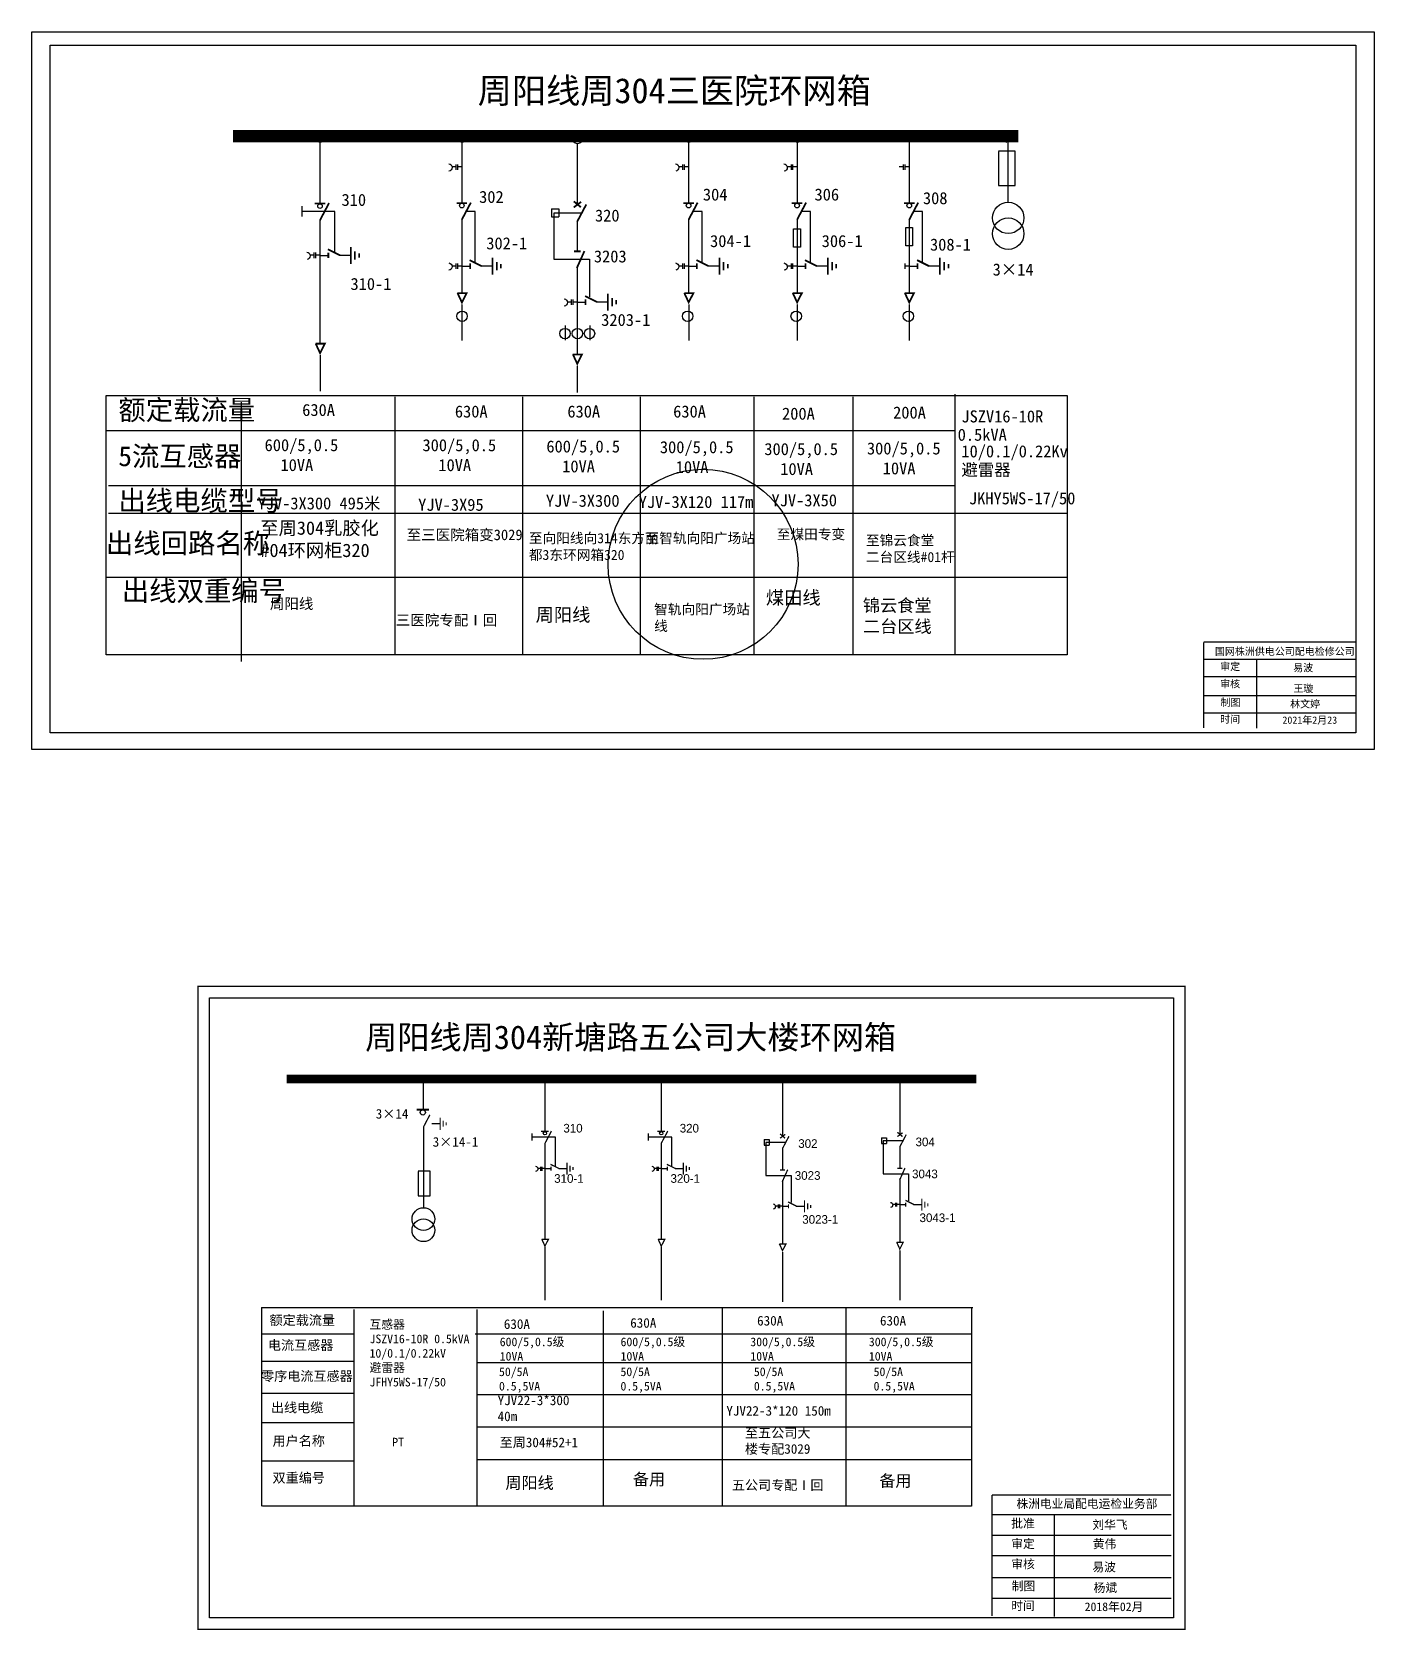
# Model space of a CAD drawing. Extents: x -172 to 477, y -577 to -246.
# Drawn here: x 306.8 to 477.5, y -455.2 to -252.1 of the extents above; entities that cross this region are included whole.
import ezdxf

# ---------------------------------------------------------------- set-up
doc = ezdxf.new("R2010")
doc.units = 0
doc.header["$LTSCALE"] = 0.774411
doc.linetypes.add('ACAD_ISO02W100', pattern=[15, 12, -3])
doc.linetypes.add('CENTER', pattern=[50.8, 31.75, -6.35, 6.35, -6.35])
doc.layers.get('0').update_dxf_attribs({"linetype": 'CONTINUOUS'})
doc.layers.add('2', color=7, linetype='CONTINUOUS')
doc.styles.add('HZ', font='')
doc.styles.add('hztxt_txtstyle_0.00_0_0', font='simkai.ttf')
doc.styles.add('hztxt_txtstyle_1.80_0_0', font='', dxfattribs={"height": 1.8, "bigfont": 'hztxt.shx'})
doc.styles.add('hztxt_txtstyle_2.70_0_0', font='simkai.ttf', dxfattribs={"height": 2.7})
doc.styles.get("Standard").update_dxf_attribs({"font": '', "height": 2.5})
doc.styles.add('字体', font='simkai_0.ttf', dxfattribs={"height": 2.5})
doc.styles.add('楷体_GB2312_txtstyle_1.50_0_0', font='simkai_0.ttf', dxfattribs={"height": 1.5})
doc.styles.add('楷体_GB2312_txtstyle_2.00_0_0', font='', dxfattribs={"height": 2})
doc.styles.add('楷体_GB2312_txtstyle_3.00_0_0', font='', dxfattribs={"height": 3})
doc.styles.add('楷体_GB2312_txtstyle_3.75_0_0', font='simkai_0.ttf', dxfattribs={"height": 3.75})
doc.styles.get('HZ').set_extended_font_data('@SimSun')
doc.styles.get('hztxt_txtstyle_1.80_0_0').set_extended_font_data('hztxt')
doc.styles.get('Standard').set_extended_font_data('SimSun')
doc.styles.get('楷体_GB2312_txtstyle_2.00_0_0').set_extended_font_data('SimSun')
doc.styles.get('楷体_GB2312_txtstyle_3.00_0_0').set_extended_font_data('SimSun')

# ---------------------------------------------------------------- blocks, each defined once
blk = doc.blocks.new('JD')
for points in [[(-2, 0.2), (-2, -0.2), (2, 0.2), (2, -0.2)], [(1, -1.2), (1, -0.8), (-1, -1.2), (-1, -0.8)], [(-0.5, -1.8), (-0.5, -2.2), (0.5, -1.8), (0.5, -2.2)]]:
    blk.add_trace(points)

msp = doc.modelspace()

# ---------------------------------------------------------------- linework, layer by layer
for p, q in [((343.46, -266.17), (343.46, -273.92)), ((361.49, -266.17), (361.49, -273.86)), ((376.16, -266.34), (376.16, -274.09)), ((390.32, -266.17), (390.32, -273.86)), ((404.11, -266.17), (404.11, -273.86)), ((418.37, -266.17), (418.37, -273.86)), ((430.91, -266.17), (430.91, -273.86)), ((343.46, -276.01), (343.46, -291.7)), ((361.49, -275.94), (361.49, -285.26)), ((372.9, -274.63), (372.9, -275.65)), ((372.9, -274.63), (373.81, -274.63)), ((372.9, -275.65), (373.81, -275.65)), ((373.81, -274.63), (373.81, -275.65)), ((390.32, -275.94), (390.32, -285.26)), ((404.11, -275.94), (404.11, -285.26)), ((418.37, -275.94), (418.37, -285.26)), ((376.16, -276.18), (376.16, -279.97)), ((343.46, -280.53), (344.52, -280.53)), ((345.9, -280.5), (347.35, -280.5)), ((361.49, -281.9), (362.55, -281.9)), ((363.94, -281.87), (365.38, -281.87)), ((376.16, -281.87), (376.16, -293.07)), ((390.32, -281.9), (391.38, -281.9)), ((392.77, -281.87), (394.21, -281.87)), ((404.11, -281.9), (405.17, -281.9)), ((406.55, -281.87), (407.99, -281.87)), ((418.37, -281.9), (419.42, -281.9)), ((420.81, -281.87), (422.25, -281.87)), ((376.16, -286.47), (377.22, -286.47)), ((378.6, -286.44), (380.04, -286.44)), ((374.64, -289.46), (374.64, -291.32)), ((377.75, -289.46), (377.75, -291.32)), ((316.29, -331.31), (316.3, -298.34)), ((352.96, -298.49), (352.96, -331.31)), ((369.2, -298.49), (369.2, -331.31)), ((384.17, -298.49), (384.17, -331.31)), ((398.63, -298.49), (398.63, -331.31)), ((411.2, -298.49), (411.2, -331.31)), ((424.17, -298.16), (424.18, -331.31)), ((438.45, -298.34), (438.45, -331.31)), ((333.49, -332.15), (333.49, -299.19)), ((316.26, -302.78), (424.17, -302.78)), ((316.57, -309.76), (424.17, -309.76)), ((438.45, -321.48), (316.26, -321.48)), ((438.45, -331.31), (316.26, -331.31))]:
    msp.add_line(p, q)
at = {"linetype": 'ACAD_ISO02W100'}
for p, q in [((373.19, -275.16), (373.19, -281)), ((376.62, -275.16), (373.19, -275.16)), ((373.19, -281), (377.71, -281)), ((377.71, -281), (377.71, -285.81))]:
    msp.add_line(p, q, dxfattribs=at)
at = {"linetype": 'CENTER'}
for p, q in [((361.5, -286.76), (361.5, -291.37)), ((390.33, -286.76), (390.33, -291.37)), ((404.12, -286.76), (404.12, -291.37)), ((418.37, -286.76), (418.37, -291.37)), ((343.47, -293.2), (343.47, -297.81)), ((376.17, -294.57), (376.17, -297.98))]:
    msp.add_line(p, q, dxfattribs=at)
at = {"color": 0, "linetype": 'Continuous'}
for p, q in [((455.81, -329.63), (475.15, -329.63)), ((455.81, -331.84), (475.15, -331.84)), ((462.52, -331.82), (462.52, -340.62)), ((455.81, -334.04), (475.15, -334.04)), ((455.81, -336.44), (475.15, -336.44)), ((455.81, -338.65), (475.15, -338.65)), ((336.01, -414.22), (426.45, -414.22)), ((336.05, -439.45), (336.05, -414.22)), ((347.75, -414.49), (347.75, -439.45)), ((363.38, -414.49), (363.38, -439.45)), ((379.48, -414.66), (379.48, -439.43)), ((394.6, -414.26), (394.6, -439.45)), ((410.33, -414.26), (410.33, -439.45)), ((426.27, -414.28), (426.27, -439.47)), ((363.18, -417.59), (426.27, -417.59)), ((363.38, -421.21), (426.27, -421.21)), ((363.38, -425.26), (426.27, -425.26)), ((363.38, -429.37), (426.27, -429.37)), ((363.38, -433.54), (426.27, -433.54)), ((426.27, -439.45), (336.14, -439.45)), ((428.9, -440.54), (451.65, -440.54)), ((436.79, -440.54), (436.79, -453.47)), ((428.9, -443.14), (451.65, -443.14)), ((428.9, -445.73), (451.65, -445.73)), ((428.9, -448.55), (451.65, -448.55)), ((428.9, -451.15), (451.65, -451.15))]:
    msp.add_line(p, q, dxfattribs=at)
at = {"color": 0}
for p, q in [((356.59, -385.4), (356.59, -389.02)), ((372.06, -385.11), (372.06, -391.83)), ((386.84, -385.11), (386.84, -391.83)), ((402.26, -385.42), (402.26, -392.48)), ((417.17, -385.21), (417.17, -392.27)), ((356.61, -391.26), (356.61, -401.51)), ((357.69, -390.85), (358.72, -390.85)), ((372.06, -393.33), (372.06, -405.54)), ((386.84, -393.33), (386.84, -405.54)), ((399.91, -392.86), (400.57, -392.86)), ((399.91, -392.86), (399.91, -393.59)), ((399.91, -393.59), (400.57, -393.59)), ((400.57, -392.86), (400.57, -393.59)), ((414.83, -392.65), (415.48, -392.65)), ((414.83, -392.65), (414.83, -393.38)), ((414.83, -393.38), (415.48, -393.38)), ((415.48, -392.65), (415.48, -393.38)), ((417.17, -393.77), (417.17, -396.49)), ((402.26, -393.98), (402.26, -396.7)), ((372.06, -396.57), (372.82, -396.57)), ((373.81, -396.55), (374.84, -396.55)), ((386.84, -396.57), (387.6, -396.57)), ((388.6, -396.55), (389.63, -396.55)), ((417.17, -397.85), (417.17, -405.89)), ((402.26, -398.06), (402.26, -406.1)), ((402.26, -401.36), (403.02, -401.36)), ((404.01, -401.34), (405.04, -401.34)), ((417.17, -401.15), (417.93, -401.15)), ((418.92, -401.13), (419.96, -401.13)), ((347.85, -417.61), (336.08, -417.61)), ((347.81, -421.07), (336.03, -421.07)), ((347.81, -425.16), (336.03, -425.16)), ((347.76, -428.89), (335.99, -428.89)), ((347.81, -433.74), (336.03, -433.74))]:
    msp.add_line(p, q, dxfattribs=at)
at = {"color": 0, "linetype": 'ACAD_ISO02W100'}
for p, q in [((402.59, -393.24), (400.12, -393.24)), ((400.12, -393.24), (400.12, -397.43)), ((417.5, -393.03), (415.04, -393.03)), ((415.04, -393.03), (415.04, -397.22)), ((400.12, -397.43), (403.37, -397.43)), ((403.37, -397.43), (403.37, -400.89)), ((415.04, -397.22), (418.29, -397.22)), ((418.29, -397.22), (418.29, -400.68))]:
    msp.add_line(p, q, dxfattribs=at)
at = {"color": 0, "linetype": 'CENTER'}
for p, q in [((372.06, -406.53), (372.06, -413.28)), ((386.85, -406.53), (386.85, -413.28)), ((402.26, -407.18), (402.26, -413.52)), ((417.17, -406.97), (417.17, -413.31))]:
    msp.add_line(p, q, dxfattribs=at)
at = {"linetype": 'Continuous'}
for points in [[(306.84, -252.15), (477.46, -252.15), (477.46, -343.31), (306.84, -343.31)], [(309.17, -253.84), (475.14, -253.84), (475.14, -341.2), (309.17, -341.2)], [(403.67, -277.16), (404.55, -277.16), (404.55, -279.5), (403.67, -279.5)], [(417.92, -277), (418.79, -277), (418.79, -279.33), (417.92, -279.33)]]:
    msp.add_lwpolyline(points, close=True, dxfattribs=at)
for points, const_width in [([(332.42, -265.39), (432.23, -265.39)], 1.53), ([(342.79, -273.95), (344.14, -273.95)], 0.229), ([(343.46, -276.07), (344.61, -273.89)], 0.229), ([(360.82, -273.89), (362.17, -273.89)], 0.229), ([(361.49, -276), (362.64, -273.83)], 0.229), ([(375.72, -274.44), (376.66, -273.74)], 0.229), ([(375.73, -273.67), (376.63, -274.42)], 0.229), ([(376.16, -276.24), (377.31, -274.07)], 0.229), ([(389.65, -273.89), (391, -273.89)], 0.229), ([(390.32, -276), (391.47, -273.83)], 0.229), ([(403.43, -273.89), (404.79, -273.89)], 0.229), ([(404.11, -276), (405.26, -273.83)], 0.229), ([(417.69, -273.89), (419.04, -273.89)], 0.229), ([(418.37, -276), (419.51, -273.83)], 0.229), ([(344.46, -279.76), (345.99, -280.53)], 0.229), ([(344.52, -280.17), (344.52, -280.88)], 0.229), ([(375.75, -280.03), (376.6, -280.03)], 0.229), ([(376.11, -282.15), (377.08, -279.99)], 0.229), ([(362.49, -281.14), (364.02, -281.9)], 0.229), ([(362.55, -281.55), (362.55, -282.25)], 0.229), ([(391.32, -281.14), (392.85, -281.9)], 0.229), ([(391.38, -281.55), (391.38, -282.25)], 0.229), ([(405.11, -281.14), (406.64, -281.9)], 0.229), ([(405.17, -281.55), (405.17, -282.25)], 0.229), ([(419.37, -281.14), (420.89, -281.9)], 0.229), ([(419.42, -281.55), (419.42, -282.25)], 0.229), ([(360.93, -285.33), (362.1, -285.33), (361.5, -286.51), (360.94, -285.31)], 0.229), ([(377.16, -285.7), (378.69, -286.47)], 0.229), ([(377.22, -286.12), (377.22, -286.82)], 0.229), ([(389.76, -285.33), (390.93, -285.33), (390.33, -286.51), (389.77, -285.31)], 0.229), ([(403.55, -285.33), (404.72, -285.33), (404.12, -286.51), (403.56, -285.31)], 0.229), ([(417.8, -285.33), (418.97, -285.33), (418.37, -286.51), (417.81, -285.31)], 0.229), ([(342.9, -291.76), (344.07, -291.76), (343.47, -292.95), (342.91, -291.74)], 0.229), ([(375.6, -293.14), (376.76, -293.14), (376.17, -294.32), (375.61, -293.11)], 0.229)]:
    msp.add_lwpolyline(points, dxfattribs=dict(const_width=const_width))
for points in [[(429.73, -267.35), (429.73, -271.64), (431.85, -271.64), (431.85, -267.3), (429.73, -267.3)], [(360.72, -269.29), (360.24, -269.29)], [(360.72, -268.97), (360.72, -269.66)], [(360.94, -268.97), (360.94, -269.66)], [(361.49, -269.29), (360.94, -269.29)], [(389.55, -269.29), (389.07, -269.29)], [(389.55, -268.97), (389.55, -269.66)], [(389.77, -268.97), (389.77, -269.66)], [(390.32, -269.29), (389.77, -269.29)], [(403.34, -269.29), (402.86, -269.29)], [(403.34, -268.97), (403.34, -269.66)], [(403.55, -268.97), (403.55, -269.66)], [(404.11, -269.29), (403.55, -269.29)], [(417.59, -269.29), (417.11, -269.29)], [(417.59, -268.97), (417.59, -269.66)], [(417.81, -268.97), (417.81, -269.66)], [(418.36, -269.29), (417.81, -269.29)], [(341.15, -274.3), (341.15, -275.58)], [(342.69, -280.19), (342.69, -280.89)], [(342.91, -280.19), (342.91, -280.89)], [(342.69, -280.52), (342.21, -280.52)], [(343.46, -280.52), (342.91, -280.52)], [(360.72, -281.89), (360.24, -281.89)], [(360.72, -281.57), (360.72, -282.26)], [(360.94, -281.57), (360.94, -282.26)], [(361.49, -281.89), (360.94, -281.89)], [(389.55, -281.89), (389.07, -281.89)], [(389.55, -281.57), (389.55, -282.26)], [(389.77, -281.57), (389.77, -282.26)], [(390.32, -281.89), (389.77, -281.89)], [(403.34, -281.89), (402.86, -281.89)], [(403.34, -281.57), (403.34, -282.26)], [(403.55, -281.57), (403.55, -282.26)], [(404.11, -281.89), (403.55, -281.89)], [(417.81, -281.57), (417.81, -282.26)], [(418.36, -281.89), (417.81, -281.89)], [(375.39, -286.13), (375.39, -286.83)], [(375.6, -286.13), (375.6, -286.83)], [(375.39, -286.46), (374.91, -286.46)], [(376.16, -286.46), (375.6, -286.46)]]:
    msp.add_lwpolyline(points)
for points in [[(359.83, -268.9, -0.877934), (359.85, -269.83)], [(388.66, -268.9, -0.877934), (388.68, -269.83)], [(402.44, -268.9, -0.877934), (402.46, -269.83)], [(341.8, -280.12, -0.877934), (341.81, -281.05)], [(359.83, -281.5, -0.877934), (359.85, -282.43)], [(388.66, -281.5, -0.877934), (388.68, -282.43)], [(402.44, -281.5, -0.877934), (402.46, -282.43)], [(374.49, -286.06, -0.877934), (374.51, -286.99)]]:
    msp.add_lwpolyline(points, format="xyb")
at = {"linetype": 'ACAD_ISO02W100'}
for points in [[(345.34, -280.17), (345.34, -274.94), (341.15, -274.94)], [(363.2, -281.56), (363.2, -274.94), (362.06, -274.94)], [(392.03, -281.56), (392.03, -274.94), (390.88, -274.94)], [(405.82, -281.56), (405.82, -274.94), (404.67, -274.94)], [(420.07, -281.56), (420.07, -274.94), (418.93, -274.94)]]:
    msp.add_lwpolyline(points, dxfattribs=at)
at = {"color": 0, "linetype": 'Continuous'}
for points, const_width in [([(455.81, -329.69), (455.8, -340.59)], 0.155), ([(455.88, -329.68), (475.22, -329.68)], 0.155), ([(428.9, -438.06), (428.88, -453.43)], 0.182), ([(428.9, -438.06), (451.65, -438.06)], 0.182)]:
    msp.add_lwpolyline(points, dxfattribs=dict(at, const_width=const_width))
at = {"color": 0, "linetype": 'Continuous', "const_width": 0.182}
msp.add_lwpolyline([(327.96, -373.41), (453.44, -373.41), (453.44, -455.11), (327.96, -455.11)], close=True, dxfattribs=at)
at = {"color": 0, "linetype": 'Continuous'}
msp.add_lwpolyline([(329.43, -374.89), (451.96, -374.89), (451.96, -453.64), (329.43, -453.64)], close=True, dxfattribs=at)
at = {"color": 0}
for points, const_width in [([(339.21, -385.19), (426.89, -385.19)], 1.1), ([(355.76, -389.07), (357.3, -389.07)], 0.261), ([(356.61, -391.3), (357.43, -389.74)], 0.165), ([(371.57, -391.85), (372.54, -391.85)], 0.165), ([(372.06, -393.37), (372.88, -391.81)], 0.165), ([(386.36, -391.85), (387.33, -391.85)], 0.165), ([(386.84, -393.37), (387.67, -391.81)], 0.165), ([(416.86, -391.96), (417.51, -392.5)], 0.165), ([(401.94, -392.72), (402.61, -392.22)], 0.165), ([(401.95, -392.17), (402.59, -392.71)], 0.165), ([(402.26, -394.02), (403.08, -392.46)], 0.165), ([(416.86, -392.51), (417.53, -392.01)], 0.165), ([(417.17, -393.81), (417.99, -392.25)], 0.165), ([(372.77, -396.03), (373.87, -396.57)], 0.165), ([(387.56, -396.03), (388.66, -396.57)], 0.165), ([(372.82, -396.32), (372.82, -396.83)], 0.165), ([(387.6, -396.32), (387.6, -396.83)], 0.165), ([(401.96, -396.74), (402.57, -396.74)], 0.165), ([(402.22, -398.26), (402.92, -396.71)], 0.165), ([(416.87, -396.53), (417.48, -396.53)], 0.165), ([(417.14, -398.05), (417.83, -396.5)], 0.165), ([(402.97, -400.81), (404.07, -401.36)], 0.165), ([(403.02, -401.11), (403.02, -401.61)], 0.165), ([(417.89, -400.6), (418.99, -401.15)], 0.165), ([(417.93, -400.9), (417.93, -401.4)], 0.165), ([(371.65, -405.57), (372.49, -405.57), (372.06, -406.42), (371.66, -405.55)], 0.165), ([(386.44, -405.57), (387.28, -405.57), (386.85, -406.42), (386.45, -405.55)], 0.165), ([(401.85, -406.15), (402.69, -406.15), (402.26, -407), (401.86, -406.13)], 0.165), ([(416.76, -405.94), (417.6, -405.94), (417.17, -406.79), (416.77, -405.92)], 0.165)]:
    msp.add_lwpolyline(points, dxfattribs=dict(at, const_width=const_width))
for points in [[(370.39, -392.1), (370.39, -393.02)], [(385.18, -392.1), (385.18, -393.02)], [(355.95, -396.94), (355.95, -400.02), (357.48, -400.02), (357.48, -396.9), (355.95, -396.9)], [(371.5, -396.57), (371.15, -396.57)], [(371.5, -396.34), (371.5, -396.84)], [(371.66, -396.34), (371.66, -396.84)], [(372.05, -396.57), (371.66, -396.57)], [(386.29, -396.57), (385.94, -396.57)], [(386.29, -396.34), (386.29, -396.84)], [(386.44, -396.34), (386.44, -396.84)], [(386.84, -396.57), (386.44, -396.57)], [(401.7, -401.35), (401.36, -401.35)], [(401.7, -401.12), (401.7, -401.62)], [(401.86, -401.12), (401.86, -401.62)], [(402.25, -401.35), (401.86, -401.35)], [(416.62, -401.14), (416.27, -401.14)], [(416.62, -400.91), (416.62, -401.41)], [(416.77, -400.91), (416.77, -401.41)], [(417.17, -401.14), (416.77, -401.14)]]:
    msp.add_lwpolyline(points, dxfattribs=at)
at = {"color": 0, "linetype": 'ACAD_ISO02W100'}
for points in [[(373.41, -396.32), (373.41, -392.56), (370.39, -392.56)], [(388.19, -396.32), (388.19, -392.56), (385.18, -392.56)]]:
    msp.add_lwpolyline(points, dxfattribs=at)
at = {"color": 0}
for points in [[(370.86, -396.28, -0.877934), (370.87, -396.95)], [(385.65, -396.28, -0.877934), (385.66, -396.95)], [(401.06, -401.07, -0.877934), (401.07, -401.74)], [(415.97, -400.86, -0.877934), (415.99, -401.53)]]:
    msp.add_lwpolyline(points, format="xyb", dxfattribs=at)
for centre, radius in [((343.5, -265.41), 0.762), ((361.53, -265.41), 0.762), ((376.2, -265.58), 0.762), ((390.36, -265.41), 0.762), ((404.15, -265.41), 0.762), ((430.81, -265.41), 0.762), ((343.46, -274.28), 0.294), ((361.49, -274.21), 0.294), ((390.32, -274.21), 0.294), ((404.11, -274.21), 0.294), ((418.37, -274.21), 0.294), ((361.52, -288.27), 0.663), ((390.2, -288.27), 0.663), ((404, -288.27), 0.663), ((418.26, -288.27), 0.663), ((374.61, -290.47), 0.663), ((376.18, -290.47), 0.663), ((377.72, -290.47), 0.663)]:
    msp.add_circle(centre, radius)
at = {"color": 1, "linetype": 'Continuous'}
msp.add_circle((392.16, -319.79), 12.07, dxfattribs=at)
at = {"color": 0}
for centre, radius in [((356.53, -389.44), 0.335), ((372.06, -392.09), 0.211), ((386.84, -392.09), 0.211)]:
    msp.add_circle(centre, radius, dxfattribs=at)
at = {"layer": '2', "color": 7}
for p, q in [((316.26, -298.34), (438.45, -298.34)), ((316.57, -313.31), (438.45, -313.31))]:
    msp.add_line(p, q, dxfattribs=at)
at = {"layer": '2', "color": 3}
for centre in [(430.95, -275.77), (430.95, -277.78)]:
    msp.add_circle(centre, 2, dxfattribs=at)
at = {"layer": '2', "color": 0}
for centre in [(356.61, -402.98), (356.61, -404.41)]:
    msp.add_circle(centre, 1.44, dxfattribs=at)

# ---------------------------------------------------------------- block references
at = {"xscale": 0.5354355773809587, "yscale": 0.5354355773809587, "zscale": 0.5354355773809579, "rotation": 90}
for p in [(347.37, -280.54), (365.4, -281.91), (394.23, -281.91), (408.02, -281.91), (422.27, -281.91), (380.06, -286.48)]:
    msp.add_blockref('JD', p, dxfattribs=at)
at = {"color": 0, "xscale": 0.3844120780053686, "yscale": 0.3844120780053686, "zscale": 0.3844120780053686, "rotation": 90}
for p in [(358.74, -390.88), (374.86, -396.58), (389.65, -396.58), (405.06, -401.37), (419.97, -401.16)]:
    msp.add_blockref('JD', p, dxfattribs=at)

# ---------------------------------------------------------------- texts
for s, height, p in [('304', 1.53, (392.14, -273.57)), ('306', 1.53, (406.33, -273.57)), ('310', 1.53, (346.2, -274.25)), ('302', 1.53, (363.69, -273.87)), ('308', 1.53, (420.11, -274.03)), ('320', 1.53, (378.42, -276.24)), ('304-1', 1.53, (393.05, -279.48)), ('306-1', 1.53, (407.24, -279.48)), ('302-1', 1.53, (364.6, -279.77)), ('3203', 1.53, (378.28, -281.43)), ('308-1', 1.53, (421.01, -279.93)), ('3×14', 1.53, (428.97, -283.1)), ('310-1', 1.53, (347.34, -284.93)), ('3203-1', 1.53, (379.21, -289.5)), ('630A', 1.53, (341.2, -300.94)), ('630A', 1.53, (360.61, -301.14)), ('630A', 1.53, (374.91, -301.14)), ('630A', 1.53, (388.36, -301.14)), ('200A', 1.53, (402.2, -301.41)), ('200A', 1.53, (416.32, -301.27)), ('JSZV16-10R', 1.53, (425, -301.76)), ('0.5kVA', 1.53, (424.53, -304.09)), ('600/5,0.5^M^J', 1.5298, (336.42, -305.41)), ('300/5,0.5^M^J', 1.5298, (356.49, -305.42)), ('600/5,0.5^M^J', 1.5298, (372.24, -305.58)), ('300/5,0.5^M^J', 1.5298, (386.67, -305.67)), ('300/5,0.5^M^J', 1.5298, (399.95, -305.91)), ('300/5,0.5^M^J', 1.5298, (412.99, -305.83)), ('10/0.1/0.22Kv', 1.5298, (425, -306.2)), ('^M^J10VA', 1.53, (336.36, -307.94)), ('^M^J10VA', 1.53, (356.43, -307.95)), ('^M^J10VA', 1.53, (372.17, -308.11)), ('^M^J10VA', 1.53, (386.6, -308.2)), ('^M^J10VA', 1.53, (399.89, -308.44)), ('^M^J10VA', 1.53, (412.92, -308.36)), ('避雷器^M^J', 1.53, (425, -308.54)), ('^M^JJKHY5WS-17/50', 1.5298, (423.88, -312.17)), ('YJV-3X300 495米', 1.5298, (335.53, -312.81)), ('YJV-3X95', 1.53, (355.94, -312.99)), ('YJV-3X300', 1.53, (372.18, -312.48)), ('YJV-3X120 117m', 1.5298, (383.98, -312.63)), ('YJV-3X50', 1.53, (400.86, -312.42))]:
    msp.add_text(s, height=height).set_placement(p)
at = {"color": 0, "linetype": 'Continuous', "style": 'hztxt_txtstyle_2.70_0_0'}
for s, p in [('3×14', (350.55, -390.22)), ('3×14-1', (357.79, -393.79))]:
    msp.add_text(s, height=1.22, dxfattribs=at).set_placement(p)
at = {"color": 0, "style": 'hztxt_txtstyle_1.80_0_0'}
for s, p in [('310', (374.4, -391.99)), ('320', (389.19, -391.99)), ('302', (404.26, -393.94)), ('304', (419.17, -393.73)), ('310-1', (373.23, -398.38)), ('320-1', (388.02, -398.38)), ('3023', (403.82, -398)), ('3043', (418.73, -397.8)), ('3023-1', (404.77, -403.58)), ('3043-1', (419.68, -403.37))]:
    msp.add_text(s, height=1.098, dxfattribs=at).set_placement(p)
at = {"color": 0, "linetype": 'Continuous', "attachment_point": 1}
for s, insert, char_height, width, style in [('国网株洲供电公司配电检修公司', (457.23, -330.39), 0.9301, 25.4291, '字体'), ('\\f\uffbfﾬￌﾣﾤ_GB2312|b0|i0|c134|p49;审定', (457.89, -332.32), 0.9301, 7.2741, '字体'), ('易波', (467.18, -332.47), 0.93, 7.2741, '字体'), ('\\f\uffbfﾬￌﾣﾤ_GB2312|b0|i0|c134|p49;审核', (457.89, -334.51), 0.9301, 7.2741, '字体'), ('王璇', (467.21, -335.1), 0.93, 7.2741, '字体'), ('\\f\uffbfﾬￌﾣﾤ_GB2312|b0|i0|c134|p49;制图', (457.94, -336.87), 0.9301, 7.2741, '字体'), ('林文婷', (466.79, -337.07), 0.93, 7.2741, '字体'), ('\\f\uffbfﾬￌﾣﾤ_GB2312|b0|i0|c134|p49;时间', (457.89, -339.01), 0.9301, 7.2741, '字体'), ('{\\fSimSun|b0|i0|c134|p2;周阳线周304新塘路五公司大楼环网箱}', (349.2, -378.38), 3, 85.7498, '字体'), ('{\\fSimSun|b0|i0|c134|p2;额定载流量}', (337.05, -415.22), 1.2204, 19.6738, 'hztxt_txtstyle_2.70_0_0'), ('\\A1;{\\fSimSun|b0|i0|c134|p2;互感器\\PJSZV16-10R 0.5kVA\\P10/0.1/0.22kV\\P避雷器\\PJFHY5WS-17/50}', (349.76, -415.83), 1.0983, 20.2524, 'hztxt_txtstyle_2.70_0_0'), ('{\\fSimSun|b0|i0|c134|p2;630A}', (366.83, -415.72), 1.2204, 19.6738, 'hztxt_txtstyle_2.70_0_0'), ('{\\fSimSun|b0|i0|c134|p2;630A}', (382.9, -415.57), 1.2204, 19.6738, 'hztxt_txtstyle_2.70_0_0'), ('{\\fSimSun|b0|i0|c134|p2;630A}', (399.03, -415.29), 1.2204, 19.6738, 'hztxt_txtstyle_2.70_0_0'), ('{\\fSimSun|b0|i0|c134|p2;630A}', (414.65, -415.29), 1.2204, 19.6738, 'hztxt_txtstyle_2.70_0_0'), ('{\\fSimSun|b0|i0|c134|p2;电流互感器}', (336.84, -418.39), 1.2204, 19.6738, 'hztxt_txtstyle_2.70_0_0'), ('\\A1;{\\fSimSun|b0|i0|c134|p2;600/5,0.5级\\P10VA}', (366.31, -418.04), 1.0983, 20.2524, 'hztxt_txtstyle_2.70_0_0'), ('\\A1;{\\fSimSun|b0|i0|c134|p2;600/5,0.5级\\P10VA}', (381.67, -418.04), 1.0983, 20.2524, 'hztxt_txtstyle_2.70_0_0'), ('\\A1;{\\fSimSun|b0|i0|c134|p2;300/5,0.5级\\P10VA}', (398.17, -418.04), 1.0983, 20.2524, 'hztxt_txtstyle_2.70_0_0'), ('\\A1;{\\fSimSun|b0|i0|c134|p2;300/5,0.5级\\P10VA}', (413.24, -418.04), 1.0983, 20.2524, 'hztxt_txtstyle_2.70_0_0'), ('{\\fSimSun|b0|i0|c134|p2;零序电流互感器}', (335.97, -422.33), 1.2204, 19.6738, 'hztxt_txtstyle_2.70_0_0'), ('{\\fSimSun|b0|i0|c134|p2;50/5A\\P0.5,5VA}', (366.22, -421.84), 1.0983, 19.6738, 'hztxt_txtstyle_2.70_0_0'), ('{\\fSimSun|b0|i0|c134|p2;50/5A\\P0.5,5VA}', (381.66, -421.84), 1.0983, 19.6738, 'hztxt_txtstyle_2.70_0_0'), ('{\\fSimSun|b0|i0|c134|p2;50/5A\\P0.5,5VA}', (398.62, -421.84), 1.0983, 19.6738, 'hztxt_txtstyle_2.70_0_0'), ('{\\fSimSun|b0|i0|c134|p2;50/5A\\P0.5,5VA}', (413.84, -421.84), 1.0983, 19.6738, 'hztxt_txtstyle_2.70_0_0'), ('{\\fSimSun|b0|i0|c134|p2;出线电缆}', (337.22, -426.33), 1.2204, 19.6738, 'hztxt_txtstyle_2.70_0_0'), ('YJV22-3*300\\P40m', (366.04, -425.41), 1.2204, 19.6738, 'hztxt_txtstyle_2.70_0_0'), ('YJV22-3*120 150m', (395.12, -426.74), 1.2204, 19.6738, 'hztxt_txtstyle_2.70_0_0'), ('{\\fSimSun|b0|i0|c134|p2;用户名称}', (337.43, -430.56), 1.2204, 19.6738, 'hztxt_txtstyle_2.70_0_0'), ('{\\fSimSun|b0|i0|c134|p2;至五公司大楼专配3029}', (397.49, -429.55), 1.2204, 9.5156, 'hztxt_txtstyle_2.70_0_0'), ('{\\fSimSun|b0|i0|c134|p2;PT}', (352.64, -430.78), 1.1026, 8.5785, 'hztxt_txtstyle_0.00_0_0'), ('{\\fSimSun|b0|i0|c134|p2;至周304#52+1}', (366.3, -430.75), 1.2204, 12.9817, 'hztxt_txtstyle_2.70_0_0'), ('{\\fSimSun|b0|i0|c134|p2;双重编号}', (337.43, -435.25), 1.2204, 19.6738, 'hztxt_txtstyle_2.70_0_0'), ('{\\fSimSun|b0|i0|c134|p2;五公司专配Ⅰ回}', (395.82, -436.18), 1.2204, 12.5813, 'hztxt_txtstyle_2.70_0_0'), ('株洲电业局配电运检业务部', (432, -438.61), 1.0944, 29.9201, '字体'), ('{\\fKaiTi_GB2312|b0|i0|c134|p49;批准}', (431.34, -441.11), 1.0944, 8.5588, '字体'), ('刘华飞', (441.65, -441.29), 1.094, 8.5588, '字体'), ('\\f\uffbfﾬￌﾣﾤ_GB2312|b0|i0|c134|p49;审定', (431.34, -443.7), 1.0944, 8.5588, '字体'), ('黄伟', (441.71, -443.72), 1.094, 8.5588, '字体'), ('\\f\uffbfﾬￌﾣﾤ_GB2312|b0|i0|c134|p49;审核', (431.34, -446.28), 1.0944, 8.5588, '字体'), ('易波', (441.65, -446.66), 1.094, 8.5588, '字体'), ('\\f\uffbfﾬￌﾣﾤ_GB2312|b0|i0|c134|p49;制图', (431.4, -449.06), 1.0944, 8.5588, '字体'), ('{\\fSimSun|b0|i0|c134|p2;杨斌}', (441.81, -449.29), 1.0944, 8.5588, '字体'), ('\\f\uffbfﾬￌﾣﾤ_GB2312|b0|i0|c134|p49;时间', (431.34, -451.57), 1.0944, 8.5588, '字体'), ('2018{\\fSimSun|b0|i0|c134|p2;年}02{\\fSimSun|b0|i0|c134|p2;月}', (440.67, -451.7), 1.0944, 16.0081, '字体')]:
    msp.add_mtext(s, dxfattribs=dict(at, insert=insert, char_height=char_height, width=width, style=style))
at = {"color": 7, "linetype": 'Continuous', "true_color": 0xffffff, "insert": (465.81, -339.12), "char_height": 0.9301, "width": 13.6053, "attachment_point": 1, "style": '字体'}
msp.add_mtext('2021{\\fSimSun|b0|i0|c134|p2;年}2{\\fSimSun|b0|i0|c134|p2;月23}', dxfattribs=at)
at = {"linetype": 'Continuous', "char_height": 1.5, "width": 16.925, "attachment_point": 1, "style": '字体'}
for s, insert in [('{\\fSimSun|b0|i0|c134|p2;周阳线}', (367.03, -435.75)), ('{\\fSimSun|b0|i0|c134|p2;备用}', (383.25, -435.3)), ('{\\fSimSun|b0|i0|c134|p2;备用}', (414.56, -435.49))]:
    msp.add_mtext(s, dxfattribs=dict(at, insert=insert))
at = {"layer": '2', "color": 7}
for s, height, style, p in [('额定载流量', 2.55, '楷体_GB2312_txtstyle_3.00_0_0', (317.83, -301.45)), ('5流互感器', 2.55, '楷体_GB2312_txtstyle_3.00_0_0', (317.83, -307.32)), ('出线电缆型号', 2.55, '楷体_GB2312_txtstyle_3.00_0_0', (317.83, -312.98)), ('出线回路名称', 2.55, '楷体_GB2312_txtstyle_3.00_0_0', (316.25, -318.39)), ('至三医院箱变3029', 1.352, '楷体_GB2312_txtstyle_2.00_0_0', (354.48, -316.72)), ('出线双重编号', 2.55, '楷体_GB2312_txtstyle_3.00_0_0', (318.27, -324.45)), ('三医院专配Ⅰ回', 1.352, '楷体_GB2312_txtstyle_2.00_0_0', (353.09, -327.56))]:
    msp.add_text(s, height=height, dxfattribs=dict(at, style=style)).set_placement(p)
at = {"layer": '2', "color": 7, "attachment_point": 1}
for s, insert, char_height, width, style in [('{\\fSimSun|b0|i0|c134|p2;周阳线周304三医院环网箱}', (363.51, -258.01), 3.1871, 67.761, '楷体_GB2312_txtstyle_3.75_0_0'), ('{\\fSimSun|b0|i0|c134|p2;至向阳线向314东方丽都3东环网箱320}', (370.01, -315.83), 1.2748, 16.8586, '楷体_GB2312_txtstyle_1.50_0_0'), ('{\\fSimSun|b0|i0|c134|p2;至智轨向阳广场站}', (384.84, -315.82), 1.2748, 13.7317, '楷体_GB2312_txtstyle_1.50_0_0'), ('至煤田专变', (401.53, -315.33), 1.275, 19.1544, '楷体_GB2312_txtstyle_1.50_0_0'), ('至锦云食堂^J二台区线#01杆', (412.86, -316.1), 1.2748, 19.1544, '楷体_GB2312_txtstyle_1.50_0_0'), ('周阳线', (337.09, -324.12), 1.352, 25.4969, '楷体_GB2312_txtstyle_2.00_0_0'), ('{\\fSimSun|b0|i0|c134|p2;智轨向阳广场站\\P线}', (385.94, -324.86), 1.2748, 13.7317, '楷体_GB2312_txtstyle_1.50_0_0'), ('煤田线', (400.15, -323.18), 1.7, 10.8404, '楷体_GB2312_txtstyle_2.00_0_0'), ('周阳线', (370.88, -325.35), 1.7, 10.8404, '楷体_GB2312_txtstyle_2.00_0_0')]:
    msp.add_mtext(s, dxfattribs=dict(at, insert=insert, char_height=char_height, width=width, style=style))
at = {"layer": '2', "color": 3, "attachment_point": 1, "style": 'HZ'}
for s, insert, char_height, width in [('{\\fSimSun|b0|i0|c134|p2;\\H0.6667x;\\C256;至周304乳胶化\\P#04环网柜320}', (335.88, -314.33), 2.5497, 25.4969), ('{\\fSimSun|b0|i0|c134|p2;\\H0.6333x;\\C256;锦云食堂二台区线}', (412.48, -324.21), 2.5293, 10.8404)]:
    msp.add_mtext(s, dxfattribs=dict(at, insert=insert, char_height=char_height, width=width))

doc.saveas('drawing.dxf')
